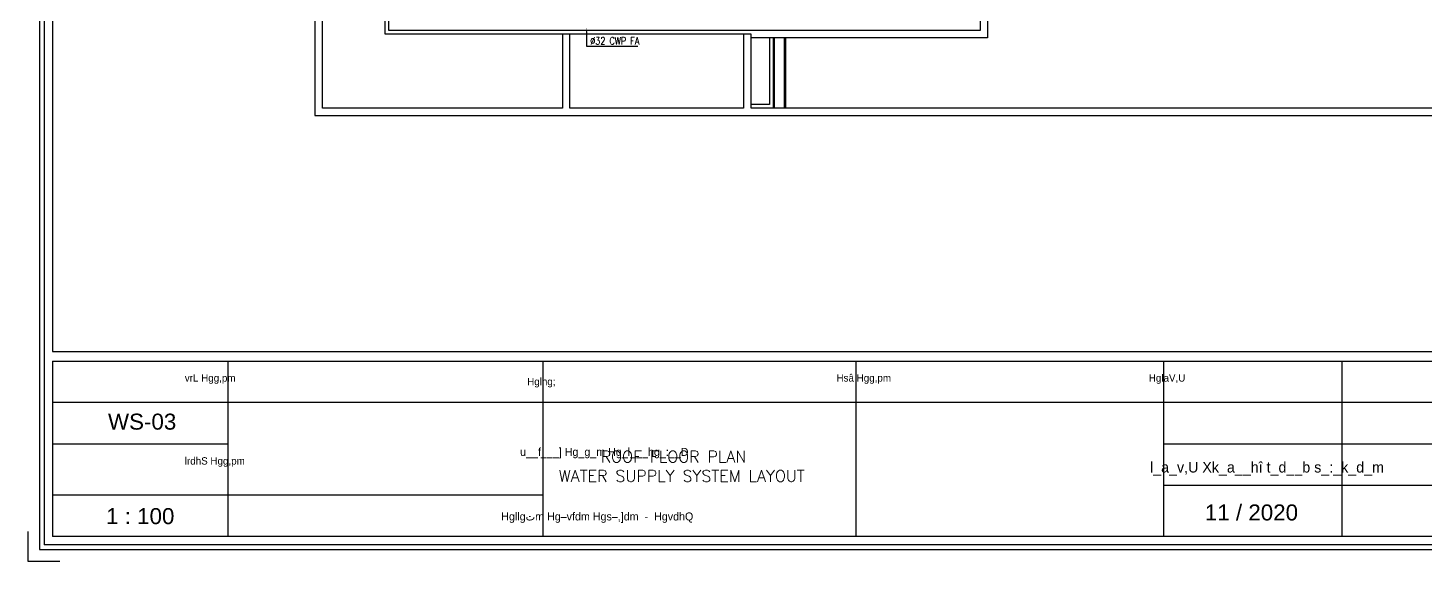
# Model space of a CAD drawing. Header units: metres. Extents: x -658 to -58, y -713 to -118.
# Drawn here: x -237.77 to -199.97, y -284.24 to -269.81 of the extents above; entities that cross this region are included whole.
import ezdxf
from ezdxf import colors
from ezdxf.entities.mleader import LeaderData, LeaderLine
from ezdxf.math import Vec2, Vec3

# ---------------------------------------------------------------- set-up
doc = ezdxf.new("R2010")
doc.units = ezdxf.units.M
doc.header["$LTSCALE"] = 100
doc.layers.add('Fram', color=7, linetype='Continuous', lineweight=25)
doc.layers.add('TEXT', color=7, linetype='Continuous', lineweight=25)
doc.layers.add('plan', color=8, linetype='Continuous')
doc.layers.add('WATER TEXT', color=3, linetype='Continuous')
doc.styles.add('02-GROUND-FOR WORK$0$MZ', font='romans.shx', dxfattribs={"width": 0.8})
doc.styles.add('arbic', font='sosa.shx')
doc.styles.add('Arial_4', font='arial.ttf', dxfattribs={"height": 4.917664670658682})
doc.styles.add('mech', font='romans.shx')

# ---------------------------------------------------------------- blocks, each defined once
blk = doc.blocks.new('A$C79349d3f')
at = {"layer": 'plan'}
for p, q in [((-41.80280099613549, 21.30949198694287), (-41.80280099613549, 1.309491986942874)), ((-41.60280099613561, 1.509491986942919), (-41.6028009961355, 19.10949198694288)), ((-35.10354420505553, 3.509491986942578), (-35.10354420505593, 1.509491986942919)), ((-34.90354420505588, 1.509491986942919), (-34.90354420505588, 3.509491986942578)), ((-30.20354420505583, 3.509491986942521), (-30.20354420505578, 1.509491986942749)), ((-30.00354420505579, 1.509491986942749), (-30.00354420505579, 3.409491986942726)), ((-41.80280099613549, 1.309491986942874), (-1.802800996135602, 1.309491986942817)), ((-35.10354420505593, 1.509491986942919), (-41.60280099613561, 1.509491986942919)), ((-30.20354420505578, 1.509491986942749), (-34.90354420505588, 1.509491986942749)), ((-2.002800996135591, 1.509491986942862), (-30.00354420505579, 1.509491986942805))]:
    blk.add_line(p, q, dxfattribs=at)
at = {"layer": 'plan', "ltscale": 0.4}
blk.add_line((-29.40354420505588, 3.409491986942669), (-29.40354420505582, 1.509491986942749), dxfattribs=at)
at = {"layer": 'plan', "ltscale": 0.05}
blk.add_line((-29.37354420505585, 3.409491986942669), (-29.37354420505585, 1.509491986942749), dxfattribs=at)
at = {"layer": 'plan'}
for points in [[(-23.60354420505575, 8.309491986942703), (-23.60354420505575, 3.409491986942442), (-30.00354420505585, 3.409491986942442), (-30.00354420505585, 3.509491986942521), (-39.90354420505588, 3.509491986942635), (-39.90354420505588, 10.40949198694284), (-32.80354420505569, 10.40949198694284)], [(-29.50354420505579, 3.409491986942669), (-29.50354420505579, 3.409491986942669), (-29.50354420505579, 1.609491986942714), (-30.00354420505585, 1.609491986942714)]]:
    blk.add_lwpolyline(points, dxfattribs=at)
at = {"layer": 'plan', "ltscale": 0.0007}
blk.add_lwpolyline([(-23.8035442050558, 8.309491986942703), (-23.80354420505586, 3.60949198694243), (-39.80354420505591, 3.609491986942601), (-39.80354420505591, 10.30949198694287), (-32.80354420505569, 10.30949198694282)], dxfattribs=at)
at = {"layer": 'plan', "ltscale": 0.4}
blk.add_lwpolyline([(-29.10354420505581, 3.409491986942612), (-29.10354420505581, 1.509491986942749)], dxfattribs=at)
at = {"layer": 'plan', "ltscale": 0.05}
blk.add_lwpolyline([(-29.07354420505584, 3.409491986942612), (-29.07354420505584, 1.509491986942749)], dxfattribs=at)
blk = doc.blocks.new('Fram')
for p, q in [((-40.69072247540271, 28.71044503047983), (-40.69072247540271, 0.2175419706168213)), ((-40.60625370761636, 28.62597626268234), (-40.60625370761636, 0.3020107384249968)), ((-40.45073105873781, 28.47045361369328), (-40.45073105873781, 3.930872548059369)), ((-40.45073105873781, 3.930872548059369), (-0.4575333873704039, 3.930872548059369)), ((-40.45073105873781, 3.749429457597671), (-40.45073105873781, 0.4575333874033447)), ((-40.45073105873781, 3.749429457597671), (-0.4575333873704039, 3.749429457597671)), ((-37.16034206003201, 3.749429457597671), (-37.16034206003201, 0.4575333874033447)), ((-31.25417278265331, 3.749429457597671), (-31.25417278265331, 0.4575333874033447)), ((-25.38688042277158, 3.749429457597671), (-25.38688042277158, 0.4575333874033447)), ((-19.61687414907578, 3.749429457597671), (-19.61687414907578, 0.4575333874033447)), ((-16.27389472666459, 3.749429457597671), (-16.27389472666459, 0.4575333874033447)), ((-37.16034206003201, 2.97181621264258), (-40.45073105873781, 2.97181621264258)), ((-4.72956080898372, 2.97181621264258), (-40.34347971047328, 2.97181621264258)), ((-37.16034206003201, 2.194202967736828), (-40.45073105873781, 2.194202967736828)), ((-13.39888648593455, 2.194202967736828), (-19.61687414907578, 2.194202967736828)), ((-4.72956080898372, 1.416589722820163), (-19.61687414907578, 1.416589722803309)), ((-37.16034206003201, 1.235146632314326), (-40.45073105873781, 1.235146632314326)), ((-31.25417278265331, 1.235146632314326), (-37.16034206003201, 1.235146632314326)), ((-40.90826444601953, 0.5529138538115603), (-40.90826444601953, -2.557953848736361e-13)), ((-0.3020107384033963, 0.3020107384249968), (-40.60625370761636, 0.3020107384249968)), ((-0.4575333873704039, 0.4575333874033447), (-40.45073105873781, 0.4575333874033447)), ((-40.69072247540271, 0.2175419706168213), (-0.2175419706170487, 0.2175419706168213)), ((-40.90826444601953, -2.557953848736361e-13), (-40.3077312015214, -2.557953848736361e-13))]:
    blk.add_line(p, q)
at = {"style": 'arbic'}
for s, height, p in [('vrL Hgg,pm', 0.1376195567472951, (-37.96755453267974, 3.364190521881483)), ('Hglhg;', 0.1376195567472951, (-31.54898467835392, 3.296663619990568)), ('Hsâ Hgg,pm', 0.1376195567472951, (-25.75020171812776, 3.364190521881483)), ('HglaV,U', 0.1376195567472951, (-19.89479509393755, 3.363766335909304)), ('u__f___] Hg_g_m Hg_l___hg_:__D', 0.15, (-31.68111221663386, 1.971632785358651)), ('lrdhS Hgg,pm', 0.1376195567472951, (-37.96755453267974, 1.808964032014501)), ('l_a_v,U Xk_a__hî t_d__b s_:_k_d_m', 0.2, (-19.87185625085226, 1.659668521254588)), ('Hgllgتm Hg–vfdm Hgs–,]dm  -  HgvdhQ', 0.15, (-32.03451668228149, 0.7612800698750561))]:
    blk.add_text(s, height=height, dxfattribs=at).set_placement(p)
at = {"char_height": 0.3, "attachment_point": 2, "line_spacing_factor": 0.9385317878468563, "style": 'Arial_4'}
for s, insert, width in [('11 / 2020', (-17.97048206504036, 1.061198902668821), 2.529163092588273), ('1 : 100', (-38.80297455867458, 0.9923653588245713), 1.461909991254482)]:
    blk.add_mtext(s, dxfattribs=dict(at, insert=insert, width=width))

msp = doc.modelspace()

# ---------------------------------------------------------------- block references
at = {"layer": 'Fram', "linetype": 'Continuous', "xscale": 1.443331752045014, "yscale": 1.443331752045014, "zscale": 1.443331752045014}
msp.add_blockref('Fram', (-178.7270974872896, -284.2358694351417), dxfattribs=at)
at = {"layer": 'plan'}
msp.add_blockref('A$C79349d3f', (-188.2020052193, -273.4915122757893), dxfattribs=at)

# ---------------------------------------------------------------- texts
at = {"layer": 'TEXT', "linetype": 'Continuous', "style": 'mech'}
for s, p in [('ROOF FLOOR PLAN', (-222.2718616552171, -281.5684911576311)), ('WATER SUPPLY SYSTEM LAYOUT', (-223.4051248364355, -282.0892161092017))]:
    msp.add_text(s, height=0.3136320000000001, dxfattribs=at).set_placement(p)
at = {"layer": 'TEXT', "insert": (-234.6812823576326, -280.2471577619683), "char_height": 0.4329995256135223, "width": 1.406680739339648, "attachment_point": 2, "line_spacing_factor": 0.9385317878468563, "style": 'Arial_4'}
msp.add_mtext('WS-03', dxfattribs=at)

# ---------------------------------------------------------------- leaders
at = {"layer": 'WATER TEXT', "color": 3}
ml = msp.add_multileader_mtext('Standard', dxfattribs=at)
ml.set_content('∅32 CWP FA', color=3, style='02-GROUND-FOR WORK$0$MZ')
ml.set_leader_properties(color=1)
ml.build(insert=Vec2(0, 0))
ml.multileader.update_dxf_attribs({"text_left_attachment_type": 6, "text_right_attachment_type": 6, "dogleg_length": 100, "arrow_head_size": 0.1})
ctx = ml.context
ctx.base_point, ctx.char_height, ctx.arrow_head_size, ctx.landing_gap_size, ctx.plane_origin = Vec3(-222.5572006836886, -270.3026105053594), 0.2, 0.1, 9e-05, Vec3(-222.4976640799547, -269.5561527209824)
ctx.left_attachment, ctx.right_attachment = 6, 6
notes = []
notes.append((ctx, [(0, (1, 1, 0), (-222.6572006836886, -270.3026105053594), (1, 0), 0.1, [(0, [(-222.6572006836886, -269.8111158907061)], 0, [])])]))
ctx.mtext.insert, ctx.mtext.flow_direction = Vec3(-222.5571106836886, -270.0626105053594), 5
for ctx, leaders in notes:
    for number, flags, end, landing, length, lines in leaders:
        leader = LeaderData()
        leader.index, (leader.has_last_leader_line, leader.has_dogleg_vector, leader.attachment_direction) = number, flags
        leader.last_leader_point, leader.dogleg_vector, leader.dogleg_length = Vec3(end), Vec3(landing), length
        for number, points, colour, breaks in lines:
            line = LeaderLine()
            line.index, line.vertices, line.color, line.breaks = number, Vec3.list(points), colors.encode_raw_color(colour), breaks
            leader.lines.append(line)
        ctx.leaders.append(leader)

doc.saveas('drawing.dxf')
